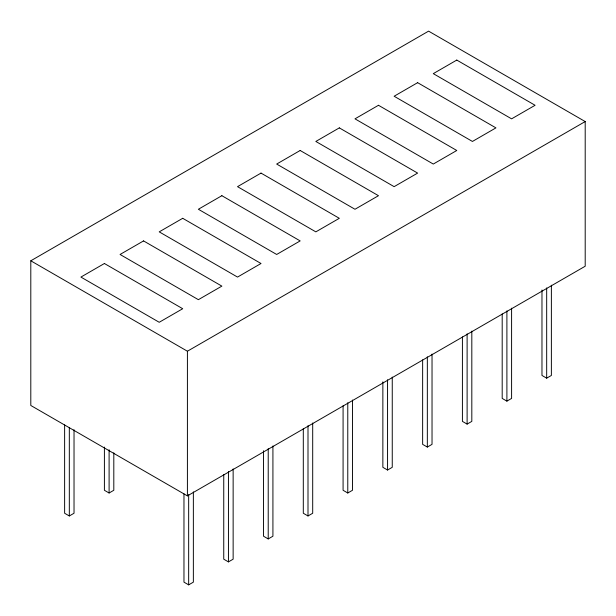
<?xml version="1.0" encoding="UTF-8"?>
<svg xmlns="http://www.w3.org/2000/svg" width="616" height="616" viewBox="0 0 616 616"><rect width="100%" height="100%" fill="white"/><g stroke="black" fill="none" stroke-linecap="round" stroke-linejoin="round"><path stroke-width="0.92" d="M30.8 260.799L428.59 31.139L585.2 121.56L585.2 266.228L187.41 495.888L30.8 405.474L30.8 260.799L187.41 351.22L585.2 121.56M64.626 424.909L64.626 513.251L69.323 515.962L74.028 513.251L74.028 429.714M104.404 447.077L104.404 490.282L109.101 493L113.806 490.282L113.806 452.837M183.968 493.809L183.968 582.151L188.665 584.861L193.362 582.151L193.362 491.891M223.747 474.682L223.747 559.182L228.444 561.892L233.141 559.182L233.141 468.922M263.525 450.758L263.525 536.22L268.222 538.931L272.919 536.22L272.919 445.961M303.303 428.751L303.303 513.251L308 515.962L312.697 513.251L312.697 422.992M343.081 405.79L343.081 490.282L347.778 493L352.475 490.282L352.475 400.023M382.859 381.858L382.859 467.321L387.556 470.031L392.253 467.321L392.253 377.061M422.638 359.852L422.638 444.352L427.335 447.062L432.032 444.352L432.032 354.092M462.416 336.89L462.416 421.382L467.113 424.101L471.817 421.382L471.817 331.123M502.194 313.921L502.194 398.421L506.899 401.132L511.596 398.421L511.596 308.162M541.972 289.997L541.972 375.452L546.677 378.162L551.374 375.452L551.374 285.193M546.677 287.911L546.677 378.162M506.899 310.872L506.899 401.132M467.113 333.841L467.113 424.101M427.335 356.803L427.335 447.062M387.556 379.772L387.556 470.031M347.778 402.741L347.778 493M308 425.702L308 515.962M268.222 448.671L268.222 538.931M228.444 471.633L228.444 561.892M188.665 494.602L188.665 584.861M187.41 351.22L187.41 495.888M109.101 449.788L109.101 493M69.323 427.627L69.323 515.962M104.404 263.509L80.912 277.077L159.221 322.284L182.713 308.724L104.404 263.509M143.559 240.91L120.066 254.47L198.375 299.676L221.868 286.117L143.559 240.91M182.713 218.303L159.221 231.862L237.522 277.077L261.015 263.509L182.713 218.303M221.868 195.696L198.375 209.263L276.676 254.47L300.169 240.91L221.868 195.696M261.015 173.096L237.522 186.656L315.831 231.862L339.324 218.303L261.015 173.096M300.169 150.489L276.676 164.056L354.985 209.263L378.478 195.696L300.169 150.489M339.324 127.882L315.831 141.449L394.132 186.656L417.625 173.096L339.324 127.882M378.478 105.282L354.985 118.842L433.287 164.056L456.779 150.489L378.478 105.282M417.625 82.675L394.132 96.242L472.441 141.449L495.934 127.882L417.625 82.675M456.779 60.075L433.287 73.635L511.596 118.842L535.088 105.282L456.779 60.075"/></g></svg>
